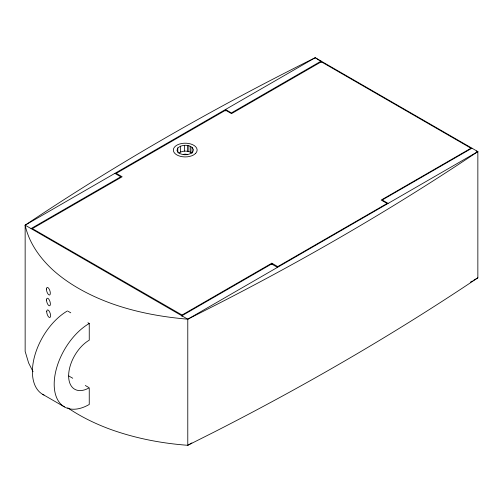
<?xml version="1.0" encoding="UTF-8"?>
<svg xmlns="http://www.w3.org/2000/svg" width="503" height="503" viewBox="0 0 503 503"><rect width="100%" height="100%" fill="white"/><g stroke="black" fill="none" stroke-linecap="round" stroke-linejoin="round"><path stroke-width="0.75" d="M177.792 147.964L176.987 150.391L178.395 152.723C182.646 155.521 188.77 155.54 192.68 152.126L193.479 149.699L192.077 147.366C187.927 144.323 181.671 144.669 177.792 147.964L177.792 152.334M178.911 153.044C182.671 150.391 188.329 150.447 192.077 153.189M33.066 371.73L28.646 363.028L25.15 351.396L25.15 225.174L315.218 57.707L477.85 151.604L477.85 277.845A2735.471 1579.307 0 0 1 213.586 432.335L187.782 445.293C161.576 443.382 135.584 438.346 110.817 429.493A188.361 108.749 0 0 1 67.71 407.795M31.067 228.588L120.795 176.786L114.879 173.372M182.036 315.029L271.827 263.195L277.738 266.609L387.109 203.464L381.199 200.049L470.984 148.209L321.298 61.787L231.512 113.628L225.596 110.214L116.224 173.359L122.141 176.773L32.355 228.607L182.036 315.029L182.036 316.469M471.933 148.19L382.205 199.999L388.121 203.413L477.85 151.604L476.385 151.114M321.166 61.517L315.218 57.707A2735.559 1579.363 0 0 0 25.15 225.174L181.872 315.777L271.601 263.974L277.511 267.389M25.15 225.174C28.929 242.628 39.611 257.618 52.513 269.614A188.361 108.749 0 0 0 110.817 303.278C135.577 312.225 161.608 316.972 187.782 319.191L388.121 203.413M191.863 442.942L187.782 445.293L187.782 319.191L181.872 315.777M470.38 282.158L472.418 280.982M473.776 280.196L477.85 277.845M187.782 319.191L213.586 306.094A2735.471 1579.307 0 0 0 477.85 151.604M68.125 311.294L70.766 312.816M87.931 322.725L89.251 323.486L89.251 340.166A29.155 16.832 -60 0 0 68.634 375.879A29.155 16.832 -60 0 0 89.251 387.782L89.251 404.462A49.583 28.627 -60 0 1 54.186 384.217A49.583 28.627 -60 0 1 89.251 323.486M68.785 375.967L72.746 378.256M85.29 385.493L88.591 387.398M42.673 394.339L64.459 406.914M321.128 62.561L321.128 61.121L231.399 112.93L225.489 109.516L225.489 110.949M271.827 263.195L271.827 264.628M192.077 147.366L192.077 152.459M190.643 146.436L190.643 152.258M188.839 145.751L188.839 151.573M187.393 145.411L187.393 151.24M184.632 145.285L184.632 151.114M180.59 146.096L180.59 151.925M44 395.025A49.583 28.627 -60 0 1 34.738 355.778A49.583 28.627 -60 0 1 67.465 310.911M183.532 154.471A2.974 1.716 0 0 1 187.336 154.666M195.535 153.49L193.649 154.911A11.896 6.866 0 0 1 174.063 152.403A11.896 6.866 0 0 1 186.273 143.217A11.896 6.866 0 0 1 195.535 153.49M46.458 289.018A3.967 1.578 72.1 0 0 49.244 295.01A3.967 1.578 72.1 0 0 49.464 289.646A3.967 1.578 72.1 0 0 46.458 289.018M46.528 300.002A3.967 1.578 72.1 0 0 49.426 305.799A3.967 1.578 72.1 0 0 49.426 300.197A3.967 1.578 72.1 0 0 46.528 300.002M46.716 311.715A3.967 1.578 72.1 0 0 49.615 317.519A3.967 1.578 72.1 0 0 49.615 311.91A3.967 1.578 72.1 0 0 46.716 311.715"/></g></svg>
